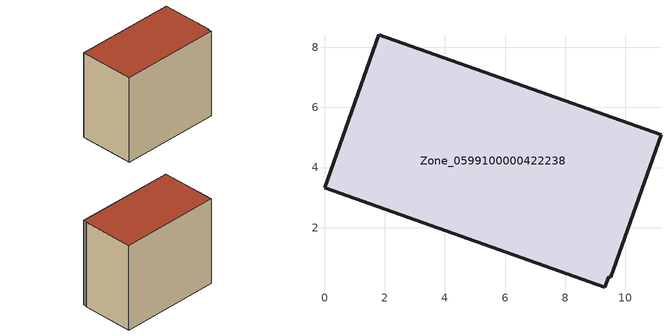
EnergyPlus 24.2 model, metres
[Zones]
Zone_0599100000422238
 floor ground (C_G): 9.51,0.36 9.44,0.38 9.32,0.02 0,3.32 1.8,8.41 11.18,5.09 z0.55
 wall outside (C_F): 11.18,5.09 1.8,8.41 0,3.32 9.32,0.02 9.44,0.38 9.51,0.36 11.18,5.09 z0.55:9.16
 roof outside (C_R): 9.44,0.38 9.51,0.36 11.18,5.09 1.8,8.41 0,3.32 9.32,0.02 z9.16
[BUILDING]
Pand.0599100000422238: North Axis=0; Terrain=City; Loads Convergence Tolerance Value=0.04; Temperature Convergence Tolerance Value=0.4; Solar Distribution=FullExterior; Maximum Number of Warmup Days=25; Minimum Number of Warmup Days=1
[Site:Location]
Rotterdam.The.Hague.AP_ZH_NLD Design_Conditions: Latitude=51.96; Longitude=4.45; Time Zone=1; Elevation=-4.5
[SITE:GROUNDTEMPERATURE:BUILDINGSURFACE]
18, 18, 18, 18, 18, 18, 18, 18, 18, 18, 18, 18
[MATERIAL] Thermal Absorptance=0.9; Solar Absorptance=0.7; Visible Absorptance=0.7
Name | Roughness | Thickness | Conductivity | Density | Specific Heat
G.TI.1992-2005 | MediumSmooth | 0.15 | 0.06 | 540 | 1210
F.TI.1992-2005 | Rough | 0.3 | 0.12 | 1920 | 840
R.TI.1992-2005 | MediumRough | 0.2 | 0.08 | 1500 | 1000
[CONSTRUCTION]
C_G: G.TI.1992-2005
C_F: F.TI.1992-2005
C_R: R.TI.1992-2005
[ZONE]
Zone_0599100000422238: Type=1; Multiplier=1; Ceiling Height=Autocalculate; Volume=Autocalculate; Floor Area=autocalculate; Part of Total Floor Area=Yes
[ZONEINFILTRATION:DESIGNFLOWRATE]
Infil_Zone_0599100000422238: Zone or ZoneList or Space or SpaceList=Zone_0599100000422238; Schedule=AlwaysOn; Design Flow Rate Calculation Method=Flow/Area; Flow Rate per Floor Area=0.0015; Constant Term Coefficient=1; Temperature Term Coefficient=0; Velocity Term Coefficient=0; Velocity Squared Term Coefficient=0
[HVACTEMPLATE:ZONE:IDEALLOADSAIRSYSTEM]
Zone_0599100000422238: Maximum Heating Supply Air Temperature=50; Minimum Cooling Supply Air Temperature=13; Maximum Heating Supply Air Humidity Ratio=0.0156; Minimum Cooling Supply Air Humidity Ratio=0.0077; Heating Limit=NoLimit; Cooling Limit=NoLimit; Dehumidification Control Type=ConstantSensibleHeatRatio; Cooling Sensible Heat Ratio=0.7; Dehumidification Setpoint=60; Humidification Control Type=None; Humidification Setpoint=30; Outdoor Air Method=None; Outdoor Air Flow Rate per Person=0.00944; Outdoor Air Flow Rate per Zone Floor Area=0; Outdoor Air Flow Rate per Zone=0; Demand Controlled Ventilation Type=None; Outdoor Air Economizer Type=NoEconomizer; Heat Recovery Type=None; Sensible Heat Recovery Effectiveness=0.7; Latent Heat Recovery Effectiveness=0.65
[ZONECONTROL:THERMOSTAT]
ThermostatControl_Zone_0599100000422238: Zone or ZoneList=Zone_0599100000422238; Control Type Schedule=DualSetpointControlType; Control 1=Thermostat_Zone_0599100000422238; Temperature Difference Between Cutout And Setpoint=0
[THERMOSTATSETPOINT:DUALSETPOINT]
Thermostat_Zone_0599100000422238: Heating Setpoint Temperature Schedule=HeatingSetpoint_Zone_0599100000422238; Cooling Setpoint Temperature Schedule=CoolingSetpoint_Zone_0599100000422238
[SCHEDULE:COMPACT]
HeatingSetpoint_Zone_0599100000422238: Through: 12/31, For: AllDays, Until: 24:00, 21
CoolingSetpoint_Zone_0599100000422238: Through: 12/31, For: AllDays, Until: 24:00, 24
DualSetpointControlType: Through: 12/31, For: AllDays, Until: 24:00, 4
AlwaysOn: Through: 12/31, For: AllDays, Until: 24:00, 1
